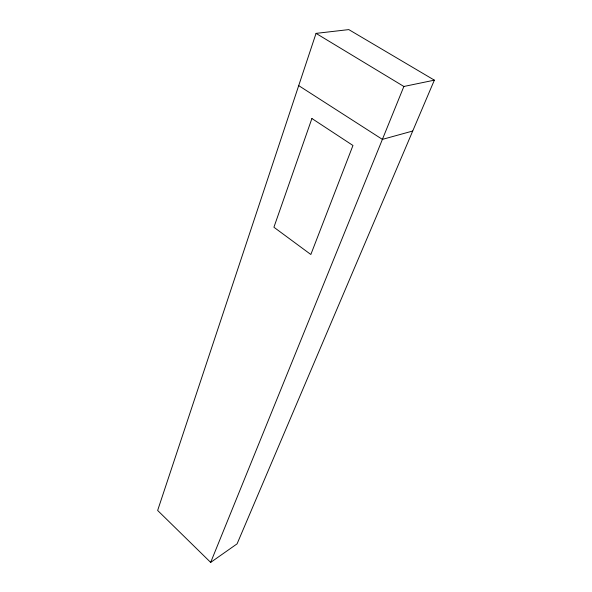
<?xml version="1.0" encoding="UTF-8"?>
<svg xmlns="http://www.w3.org/2000/svg" width="592" height="592" viewBox="0 0 592 592"><rect width="100%" height="100%" fill="white"/><g stroke="black" fill="none" stroke-linecap="round" stroke-linejoin="round"><path stroke-width="0.89" d="M316.047 33.381L157.642 510.459L210.663 562.4L237.081 543.848L434.358 80.157L348.799 29.6L316.047 33.381L403.87 86.476L434.358 80.157M210.663 562.4L403.87 86.476M412.72 131.024L382.395 139.379L298.701 85.625M311.903 118.518L273.918 227.247L310.844 254.501L352.958 145.477L311.903 118.518"/></g></svg>
